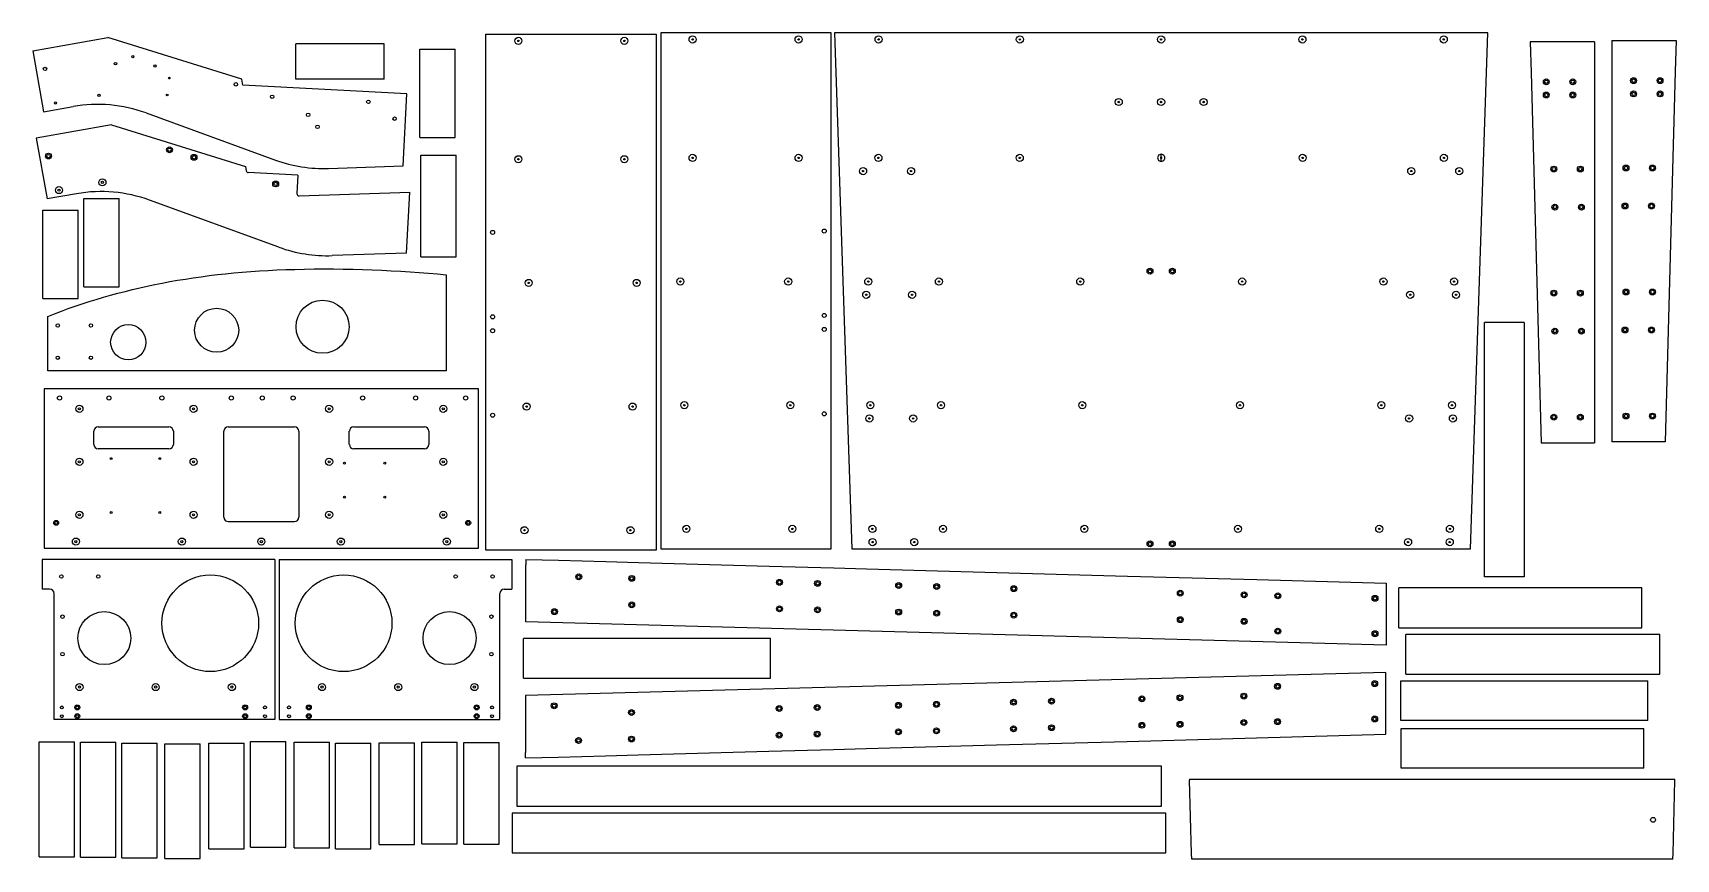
# Model space of a CAD drawing. Header units: millimetres. Extents: x 5 to 2368, y 8 to 1196.
import ezdxf

# ---------------------------------------------------------------- set-up
doc = ezdxf.new("R2010")
doc.units = ezdxf.units.MM

msp = doc.modelspace()

# ---------------------------------------------------------------- linework, layer by layer
at = {"color": 7, "linetype": 'Continuous', "lineweight": 25}
for p, q in [((4.6, 1170.3), (112.6, 1189.3)), ((305.2, 1129.5), (112.6, 1189.3)), ((655.8, 452.5), (655.8, 1194.2)), ((655.8, 1194.2), (900.9, 1194.2)), ((900.9, 1194.2), (900.9, 452.5)), ((907.5, 1196.2), (907.5, 454.5)), ((1152.6, 1196.2), (907.5, 1196.2)), ((1152.6, 454.5), (1152.6, 1196.2)), ((1157.2, 1196.2), (1182.5, 454.5)), ((2097, 1196.2), (1157.2, 1196.2)), ((2071.7, 454.5), (2097, 1196.2)), ((2250.1, 1183.4), (2165.6, 1183.4)), ((2250.1, 1183.4), (2250.1, 608.3)), ((2275.4, 1185), (2359.8, 1185)), ((2275.4, 1185), (2275.4, 609.9)), ((4.6, 1170.3), (20.1, 1082.7)), ((382.7, 1129.6), (382.7, 1180.4)), ((509.7, 1180.4), (382.7, 1180.4)), ((509.7, 1129.6), (509.7, 1180.4)), ((561, 1045.8), (561, 1172.8)), ((561, 1172.8), (611.8, 1172.8)), ((611.8, 1045.8), (611.8, 1172.8)), ((306.7, 1120.8), (305.2, 1129.5)), ((542.4, 1108.5), (306.7, 1120.8)), ((509.7, 1129.6), (382.7, 1129.6)), ((20.1, 1082.7), (62.6, 1090.2)), ((537, 1005), (542.4, 1108.5)), ((117.6, 1064), (9.6, 1045)), ((117.6, 1064), (310.2, 1004.2)), ((167.4, 1081.1), (353.4, 1013.4)), ((9.6, 1045), (25.1, 957.5)), ((561, 1045.8), (611.8, 1045.8)), ((562.7, 1020.3), (613.5, 1020.3)), ((562.7, 874.3), (562.7, 1020.3)), ((613.5, 874.3), (613.5, 1020.3)), ((310.2, 1004.2), (311.3, 998)), ((385.7, 991.6), (314.3, 995.4)), ((430, 1001.2), (537, 1005)), ((385.7, 991.6), (384.3, 965.1)), ((67.6, 965), (25.1, 957.5)), ((77.9, 831.3), (77.9, 958.3)), ((77.9, 958.3), (128.7, 958.3)), ((128.7, 831.3), (128.7, 958.3)), ((358.4, 888.1), (172.4, 955.8)), ((387.6, 961.8), (546.6, 967.3)), ((542, 879.7), (546.6, 967.3)), ((19, 814.5), (19, 941.5)), ((19, 941.5), (69.8, 941.5)), ((69.8, 814.5), (69.8, 941.5)), ((542, 879.7), (435, 875.9)), ((562.7, 874.3), (613.5, 874.3)), ((77.9, 831.3), (128.7, 831.3)), ((599.1, 848.5), (599.1, 710.2)), ((19, 814.5), (69.8, 814.5)), ((26, 710.2), (26, 788.6)), ((2149.1, 779.6), (2091.9, 779.6)), ((2091.9, 414.3), (2091.9, 779.6)), ((2149.1, 779.6), (2149.1, 414.3)), ((599.1, 710.2), (26, 710.2)), ((645.6, 684.6), (20.8, 684.6)), ((20.8, 684.6), (20.8, 455.3)), ((645.6, 455.3), (645.6, 684.6)), ((92.4, 604.5), (92.4, 623.6)), ((98.7, 629.9), (200.3, 629.9)), ((206.7, 623.6), (206.7, 604.5)), ((279.2, 499.8), (279.2, 623.6)), ((285.6, 629.9), (380.8, 629.9)), ((387.2, 623.6), (387.2, 499.8)), ((459.7, 604.5), (459.7, 623.6)), ((466.1, 629.9), (567.7, 629.9)), ((574, 623.6), (574, 604.5)), ((200.3, 598.2), (98.7, 598.2)), ((567.7, 598.2), (466.1, 598.2)), ((2173.7, 606.9), (2250.1, 606.9)), ((2250.1, 608.3), (2250.1, 606.9)), ((2275.4, 609.9), (2275.4, 608.4)), ((2351.7, 608.4), (2275.4, 608.4)), ((380.8, 493.4), (285.6, 493.4)), ((20.8, 455.3), (645.6, 455.3)), ((900.9, 452.5), (655.8, 452.5)), ((907.5, 454.5), (1152.6, 454.5)), ((1182.5, 454.5), (2071.7, 454.5)), ((352.7, 439.1), (18.1, 439.1)), ((18.1, 439.1), (18.1, 396.3)), ((352.7, 439.1), (352.7, 209)), ((358.6, 439.1), (358.6, 209)), ((358.6, 439.1), (693.2, 439.1)), ((693.2, 439.1), (693.2, 396.3)), ((713.4, 349.3), (713.4, 431.4)), ((2149.1, 414.3), (2091.9, 414.3)), ((28.8, 396.3), (18.1, 396.3)), ((35.2, 209), (35.2, 390)), ((676.1, 209), (676.1, 390)), ((682.4, 396.3), (693.2, 396.3)), ((1950.5, 397.2), (1950.5, 316.1)), ((2318.1, 398.1), (1969, 398.1)), ((1969, 341), (1969, 398.1)), ((2318.1, 341), (2318.1, 398.1)), ((1950.5, 316.1), (713.4, 349.3)), ((1969, 341), (2318.1, 341)), ((1978.8, 274.1), (1978.8, 331.2)), ((2344, 331.2), (1978.8, 331.2)), ((2344, 274.1), (2344, 331.2)), ((1065.4, 325.5), (710.3, 325.5)), ((710.3, 268.4), (710.3, 325.5)), ((1065.4, 268.4), (1065.4, 325.5)), ((710.3, 268.4), (1065.4, 268.4)), ((1950.1, 276.8), (713.1, 243.5)), ((1950.1, 195.7), (1950.1, 276.8)), ((1971.7, 264.6), (2326.9, 264.6)), ((1971.7, 207.4), (1971.7, 264.6)), ((1978.8, 274.1), (2344, 274.1)), ((2326.9, 207.4), (2326.9, 264.6)), ((713.1, 243.5), (713.1, 161.5)), ((352.7, 209), (35.2, 209)), ((358.6, 209), (676.1, 209)), ((2326.9, 207.4), (1971.7, 207.4)), ((1972.4, 139.1), (1972.4, 196.3)), ((1972.4, 196.3), (2321.4, 196.3)), ((2321.4, 139.1), (2321.4, 196.3)), ((13.8, 11.6), (13.8, 176.7)), ((13.8, 176.7), (64.6, 176.7)), ((64.6, 11.6), (64.6, 176.7)), ((73.3, 11.2), (73.3, 176.3)), ((73.3, 176.3), (124.1, 176.3)), ((124.1, 11.2), (124.1, 176.3)), ((132.5, 10), (132.5, 175.1)), ((132.5, 175.1), (183.3, 175.1)), ((183.3, 10), (183.3, 175.1)), ((194.2, 9), (194.2, 174.1)), ((194.2, 174.1), (245, 174.1)), ((245, 9), (245, 174.1)), ((257.9, 23.1), (257.9, 175)), ((257.9, 175), (308.7, 175)), ((308.7, 23.1), (308.7, 175)), ((317.7, 25.5), (317.7, 177.3)), ((317.7, 177.3), (368.5, 177.3)), ((368.5, 25.5), (368.5, 177.3)), ((380.5, 24.5), (380.5, 176.3)), ((380.5, 176.3), (431.3, 176.3)), ((431.3, 24.5), (431.3, 176.3)), ((440, 23.2), (440, 175)), ((440, 175), (490.8, 175)), ((490.8, 23.2), (490.8, 175)), ((502.4, 175.6), (553.2, 175.6)), ((502.4, 29.5), (502.4, 175.6)), ((553.2, 29.5), (553.2, 175.6)), ((563.8, 176.4), (614.6, 176.4)), ((563.8, 30.4), (563.8, 176.4)), ((614.6, 30.4), (614.6, 176.4)), ((624.5, 176), (675.3, 176)), ((624.5, 30), (624.5, 176)), ((675.3, 30), (675.3, 176)), ((700.5, 141.7), (700.5, 84.6)), ((1627.4, 141.7), (700.5, 141.7)), ((1627.4, 84.6), (1627.4, 141.7)), ((1667.9, 123.1), (2366, 123.1)), ((1667.9, 123.1), (1667.9, 121.7)), ((1670.8, 16.2), (1667.9, 121.7)), ((2321.4, 139.1), (1972.4, 139.1)), ((2363.2, 16.2), (2366, 121.7)), ((2366, 121.7), (2366, 123.1)), ((694, 74.2), (694, 17.1)), ((1633.8, 74.2), (694, 74.2)), ((700.5, 84.6), (1627.4, 84.6)), ((1633.8, 17.1), (1633.8, 74.2)), ((317.7, 25.5), (368.5, 25.5)), ((380.5, 24.5), (431.3, 24.5)), ((502.4, 29.5), (553.2, 29.5)), ((563.8, 30.4), (614.6, 30.4)), ((624.5, 30), (675.3, 30)), ((13.8, 11.6), (64.6, 11.6)), ((73.3, 11.2), (124.1, 11.2)), ((132.5, 10), (183.3, 10)), ((194.2, 9), (245, 9)), ((257.9, 23.1), (308.7, 23.1)), ((440, 23.2), (490.8, 23.2)), ((694, 17.1), (1633.8, 17.1)), ((1671, 8.3), (1670.8, 16.2)), ((2362.9, 8.3), (1671, 8.3)), ((2362.9, 8.3), (2363.2, 16.2))]:
    msp.add_line(p, q, dxfattribs=at)
at = {"color": 7, "linetype": 'Continuous', "lineweight": 25, "flags": 128}
for points in [[(2157.8, 1183.4), (2159, 1139.2), (2163.9, 962.4), (2168.8, 784.7), (2173.7, 606.9)], [(2367.6, 1185), (2366.4, 1140.8), (2361.5, 964), (2356.6, 786.2), (2351.7, 608.4)], [(713.4, 439.2), (760.4, 437.9), (828.6, 436), (875.6, 434.7), (1063.3, 429.5), (1156.2, 426.9), (1203.2, 425.6), (1390.9, 420.5), (1578.7, 415.3), (1764.6, 410.1), (1950.5, 405)], [(713.1, 153.7), (760, 155), (828.2, 156.8), (875.2, 158.1), (1063, 163.3), (1155.8, 165.9), (1202.8, 167.2), (1390.5, 172.4), (1578.3, 177.6), (1764.2, 182.7), (1950.1, 187.9)]]:
    msp.add_lwpolyline(points, dxfattribs=at)
at = {"color": 7, "linetype": 'Continuous', "lineweight": 25}
for centre, radius in [((702.8, 1184.7), 5.08), ((702.8, 1184.7), 0.992), ((855.2, 1184.7), 5.08), ((855.2, 1184.7), 0.992), ((953.3, 1186.7), 5.08), ((953.3, 1186.7), 0.992), ((1105.7, 1186.7), 5.08), ((1105.7, 1186.7), 0.992), ((1220.7, 1186.7), 5.08), ((1220.7, 1186.7), 0.992), ((1423.9, 1186.7), 5.08), ((1423.9, 1186.7), 0.992), ((1627.1, 1186.7), 5.08), ((1627.1, 1186.7), 0.992), ((1830.3, 1186.7), 5.08), ((1830.3, 1186.7), 0.992), ((2033.5, 1186.7), 5.08), ((2033.5, 1186.7), 0.992), ((148.4, 1162), 1.63), ((22.1, 1144.4), 2.46), ((123.6, 1151.9), 1.9), ((180.2, 1148.4), 1.63), ((200.9, 1131.2), 1.22), ((296.5, 1122.2), 2.46), ((2180.9, 1125.9), 4.22), ((2180.9, 1106.9), 4.22), ((2180.9, 1125.9), 2.46), ((2219, 1125.9), 4.22), ((2219, 1106.9), 4.22), ((2219, 1125.9), 2.46), ((2306.4, 1127.5), 4.22), ((2306.4, 1108.4), 4.22), ((2306.4, 1127.5), 2.46), ((2306.4, 1108.4), 2.46), ((2344.5, 1127.5), 4.22), ((2344.5, 1108.4), 4.22), ((2344.5, 1127.5), 2.46), ((2344.5, 1108.4), 2.46), ((37.2, 1095.4), 1.59), ((99.7, 1106.5), 1.59), ((197.9, 1106.9), 1.22), ((348.8, 1104.3), 2.46), ((487.1, 1097), 2.46), ((1566.2, 1096.8), 5.08), ((1566.2, 1096.8), 0.992), ((1627.1, 1096.8), 5.08), ((1627.1, 1096.8), 0.992), ((1688.1, 1096.8), 5.08), ((1688.1, 1096.8), 0.992), ((2180.9, 1106.9), 2.46), ((2219, 1106.9), 2.46), ((400.5, 1078.3), 2.46), ((414, 1061.1), 2.46), ((524.8, 1072.8), 2.46), ((27.1, 1019.1), 4.22), ((27.1, 1019.1), 2.46), ((201.1, 1028.1), 4.22), ((201.1, 1028.1), 2.46), ((236.3, 1017.2), 4.22), ((236.3, 1017.2), 2.46), ((702.8, 1014.5), 5.08), ((855.2, 1014.5), 5.08), ((953.3, 1016.5), 5.08), ((953.3, 1016.5), 0.992), ((1105.7, 1016.5), 5.08), ((1105.7, 1016.5), 0.992), ((1220.6, 1016.5), 5.08), ((1220.6, 1016.5), 0.992), ((1423.8, 1016.5), 5.08), ((1423.8, 1016.5), 0.992), ((1830.5, 1016.5), 5.08), ((1830.5, 1016.5), 0.992), ((2033.7, 1016.5), 5.08), ((2033.7, 1016.5), 0.992), ((702.8, 1014.5), 0.992), ((855.2, 1014.5), 0.992), ((1198.5, 997.4), 5.08), ((1198.5, 997.4), 0.992), ((1267.5, 997.4), 5.08), ((1267.5, 997.4), 0.992), ((1986.7, 997.4), 5.08), ((1986.7, 997.4), 0.992), ((2055.7, 997.4), 5.08), ((2055.7, 997.4), 0.992), ((2191.8, 1000.4), 4.22), ((2191.8, 1000.4), 2.46), ((2229.9, 1000.4), 4.22), ((2229.9, 1000.4), 2.46), ((2295.5, 1001.9), 4.22), ((2295.5, 1001.9), 2.46), ((2333.6, 1001.9), 4.22), ((2333.6, 1001.9), 2.46), ((42.2, 970.1), 5.08), ((42.2, 970.1), 1.59), ((104.7, 981.2), 5.08), ((104.7, 981.2), 1.59), ((353.8, 979), 4.22), ((353.8, 979), 2.46), ((2193.3, 945.7), 4.22), ((2193.3, 945.7), 2.46), ((2231.4, 945.7), 4.22), ((2231.4, 945.7), 2.46), ((2294.1, 947.3), 4.22), ((2294.1, 947.3), 2.46), ((2332.2, 947.3), 4.22), ((2332.2, 947.3), 2.46), ((665.8, 909.3), 2.9), ((1142.6, 911.3), 2.9), ((1611.1, 853.5), 4.22), ((1611.1, 853.5), 2.46), ((1643.2, 853.5), 4.22), ((1643.2, 853.5), 2.46), ((717.7, 836.7), 5.08), ((717.7, 836.7), 0.992), ((872.8, 836.7), 5.08), ((872.8, 836.7), 0.992), ((935.7, 838.7), 5.08), ((935.7, 838.7), 0.992), ((1090.8, 838.7), 5.08), ((1090.8, 838.7), 0.992), ((1205.9, 838.7), 5.08), ((1205.9, 838.7), 0.992), ((1307.5, 838.7), 5.08), ((1307.5, 838.7), 0.992), ((1510.7, 838.7), 5.08), ((1510.7, 838.7), 0.992), ((1743.6, 838.7), 5.08), ((1743.6, 838.7), 0.992), ((1946.8, 838.7), 5.08), ((1946.8, 838.7), 0.992), ((2048.4, 838.7), 5.08), ((2048.4, 838.7), 0.992), ((2295.5, 823.6), 4.22), ((2333.6, 823.6), 4.22), ((421.3, 773.7), 38.1), ((1203, 819.6), 5.08), ((1203, 819.6), 0.992), ((1269, 819.6), 5.08), ((1269, 819.6), 0.992), ((1985.2, 819.6), 5.08), ((1985.2, 819.6), 0.992), ((2051.2, 819.6), 5.08), ((2051.2, 819.6), 0.992), ((2191.8, 822.1), 4.22), ((2191.8, 822.1), 2.46), ((2229.9, 822.1), 4.22), ((2229.9, 822.1), 2.46), ((2295.5, 823.6), 2.46), ((2333.6, 823.6), 2.46), ((268.9, 768.6), 31.7), ((665.8, 787.9), 2.9), ((1142.6, 789.9), 2.9), ((40.4, 775.5), 2.41), ((88.1, 775.5), 2.41), ((141.9, 751.4), 25.4), ((665.8, 767.9), 2.9), ((1142.6, 769.9), 2.9), ((2193.3, 767.4), 4.22), ((2193.3, 767.4), 2.46), ((2231.4, 767.4), 4.22), ((2231.4, 767.4), 2.46), ((2294.1, 769), 4.22), ((2294.1, 769), 2.46), ((2332.2, 769), 4.22), ((2332.2, 769), 2.46), ((40.4, 729.2), 2.41), ((88.1, 729.2), 2.41), ((43, 671.2), 2.98), ((114, 671.2), 2.98), ((190.2, 671.2), 2.98), ((290, 671.2), 2.98), ((334.5, 671.2), 2.98), ((378.9, 671.2), 2.98), ((478.8, 671.2), 2.98), ((555, 671.2), 2.98), ((627, 671.2), 2.98), ((714.6, 658.9), 5.08), ((867, 658.9), 5.08), ((941.4, 660.9), 5.08), ((941.4, 660.9), 0.992), ((1093.8, 660.9), 5.08), ((1093.8, 660.9), 0.992), ((1208.9, 660.9), 5.08), ((1208.9, 660.9), 0.992), ((1310.5, 660.9), 5.08), ((1310.5, 660.9), 0.992), ((1513.7, 660.9), 5.08), ((1513.7, 660.9), 0.992), ((1740.5, 660.9), 5.08), ((1740.5, 660.9), 0.992), ((1943.7, 660.9), 5.08), ((1943.7, 660.9), 0.992), ((2045.3, 660.9), 5.08), ((2045.3, 660.9), 0.992), ((71.6, 655.7), 5.08), ((71.6, 655.7), 1.59), ((235.7, 655.7), 5.08), ((235.7, 655.7), 1.59), ((430.7, 655.7), 5.08), ((430.7, 655.7), 1.59), ((594.8, 655.7), 5.08), ((594.8, 655.7), 1.59), ((665.8, 646.5), 2.9), ((714.6, 658.9), 0.992), ((867, 658.9), 0.992), ((1142.6, 648.5), 2.9), ((1207.6, 641.8), 5.08), ((1207.6, 641.8), 0.992), ((1270.5, 641.8), 5.08), ((1270.5, 641.8), 0.992), ((1983.7, 641.8), 5.08), ((1983.7, 641.8), 0.992), ((2046.6, 641.8), 5.08), ((2046.6, 641.8), 0.992), ((2191.8, 643.8), 4.22), ((2191.8, 643.8), 2.46), ((2229.9, 643.8), 4.22), ((2229.9, 643.8), 2.46), ((2295.5, 645.3), 4.22), ((2295.5, 645.3), 2.46), ((2333.6, 645.3), 4.22), ((2333.6, 645.3), 2.46), ((71.6, 579.5), 5.08), ((71.6, 579.5), 1.59), ((117.1, 584.1), 1.35), ((187, 584.1), 1.35), ((235.7, 579.5), 5.08), ((235.7, 579.5), 1.59), ((430.7, 579.5), 5.08), ((430.7, 579.5), 1.59), ((452.6, 577.7), 1.35), ((510.6, 577.7), 1.35), ((594.8, 579.5), 5.08), ((594.8, 579.5), 1.59), ((452.6, 528.7), 1.35), ((510.6, 528.7), 1.35), ((71.6, 503.3), 5.08), ((71.6, 503.3), 1.59), ((117.1, 506.6), 1.35), ((187, 506.6), 1.35), ((235.7, 503.3), 5.08), ((235.7, 503.3), 1.59), ((430.7, 503.3), 5.08), ((430.7, 503.3), 1.59), ((594.8, 503.3), 5.08), ((594.8, 503.3), 1.59), ((38.2, 491.8), 3.54), ((38.2, 491.8), 2.15), ((630.7, 491.8), 3.54), ((630.7, 491.8), 2.15), ((711.6, 481.1), 5.08), ((711.6, 481.1), 0.992), ((864, 481.1), 5.08), ((864, 481.1), 0.992), ((944.4, 483.1), 5.08), ((944.4, 483.1), 0.992), ((1096.8, 483.1), 5.08), ((1096.8, 483.1), 0.992), ((1211.9, 483.1), 5.08), ((1211.9, 483.1), 0.992), ((1313.5, 483.1), 5.08), ((1313.5, 483.1), 0.992), ((1516.7, 483.1), 5.08), ((1516.7, 483.1), 0.992), ((1737.5, 483.1), 5.08), ((1737.5, 483.1), 0.992), ((1940.7, 483.1), 5.08), ((1940.7, 483.1), 0.992), ((2042.3, 483.1), 5.08), ((2042.3, 483.1), 0.992), ((66.5, 464.8), 5.08), ((66.5, 464.8), 1.59), ((218.9, 464.8), 5.08), ((218.9, 464.8), 1.59), ((333.2, 464.8), 5.08), ((333.2, 464.8), 1.59), ((447.5, 464.8), 5.08), ((447.5, 464.8), 1.59), ((599.9, 464.8), 5.08), ((599.9, 464.8), 1.59), ((1212.1, 464), 5.08), ((1212.1, 464), 0.992), ((1272, 464), 5.08), ((1272, 464), 0.992), ((1611.1, 461.5), 4.22), ((1611.1, 461.5), 2.46), ((1643.2, 461.5), 4.22), ((1643.2, 461.5), 2.46), ((1982.2, 464), 5.08), ((1982.2, 464), 0.992), ((2042.1, 464), 5.08), ((2042.1, 464), 0.992), ((45.6, 414.6), 2.46), ((98.7, 414.6), 2.46), ((259.8, 347.4), 69.5), ((451.5, 347.4), 69.5), ((612.6, 414.6), 2.46), ((665.7, 414.6), 2.46), ((789.6, 414), 4.22), ((789.6, 414), 2.46), ((865.8, 411.9), 4.22), ((865.8, 411.9), 2.46), ((1078.3, 406.2), 4.22), ((1078.3, 406.2), 2.46), ((1133, 404.7), 4.22), ((1133, 404.7), 2.46), ((1249.7, 401.6), 4.22), ((1249.7, 401.6), 2.46), ((1304.3, 400.1), 4.22), ((1304.3, 400.1), 2.46), ((1415.2, 397.1), 4.22), ((1415.2, 397.1), 2.46), ((1654.6, 390.7), 4.22), ((1654.6, 390.7), 2.46), ((1746.4, 388.2), 4.22), ((1746.4, 388.2), 2.46), ((1794.9, 386.9), 4.22), ((1794.9, 386.9), 2.46), ((1934.6, 383.2), 4.22), ((1934.6, 383.2), 2.46), ((47.2, 356.9), 2.46), ((107.4, 326), 38.1), ((603.9, 326), 38.1), ((664, 356.9), 2.46), ((754.7, 364.1), 4.22), ((754.7, 364.1), 2.46), ((865.8, 373.8), 4.22), ((865.8, 373.8), 2.46), ((1078.3, 368.1), 4.22), ((1078.3, 368.1), 2.46), ((1133, 366.6), 4.22), ((1133, 366.6), 2.46), ((1249.7, 363.5), 4.22), ((1249.7, 363.5), 2.46), ((1304.3, 362), 4.22), ((1304.3, 362), 2.46), ((1415.2, 359), 4.22), ((1415.2, 359), 2.46), ((1654.6, 352.6), 4.22), ((1654.6, 352.6), 2.46), ((1746.4, 350.1), 4.22), ((1746.4, 350.1), 2.46), ((1794.9, 336.1), 4.22), ((1794.9, 336.1), 2.46), ((1934.6, 332.4), 4.22), ((1934.6, 332.4), 2.46), ((47.2, 302.9), 2.46), ((664, 302.9), 2.46), ((71.7, 255.6), 5.08), ((181.2, 255.6), 5.08), ((290.8, 255.6), 5.08), ((420.5, 255.6), 5.08), ((530, 255.6), 5.08), ((639.6, 255.6), 5.08), ((1794.5, 256.7), 4.22), ((1934.2, 260.5), 4.22), ((1934.2, 260.5), 2.46), ((71.7, 255.6), 1.59), ((181.2, 255.6), 1.59), ((290.8, 255.6), 1.59), ((420.5, 255.6), 1.59), ((530, 255.6), 1.59), ((639.6, 255.6), 1.59), ((1414.9, 233.8), 4.22), ((1469.5, 235.3), 4.22), ((1469.5, 235.3), 2.46), ((1599.5, 238.8), 4.22), ((1599.5, 238.8), 2.46), ((1654.2, 240.3), 4.22), ((1654.2, 240.3), 2.46), ((1746, 242.7), 4.22), ((1746, 242.7), 2.46), ((1794.5, 256.7), 2.46), ((46.3, 226.4), 2.15), ((46.3, 213.7), 2.15), ((68.5, 226.4), 3.54), ((68.5, 213.7), 3.54), ((68.5, 226.4), 2.15), ((68.5, 213.7), 2.15), ((309.8, 226.4), 3.54), ((309.8, 213.7), 3.54), ((309.8, 226.4), 2.15), ((309.8, 213.7), 2.15), ((338.4, 226.4), 2.15), ((338.4, 213.7), 2.15), ((372.9, 226.4), 2.15), ((372.9, 213.7), 2.15), ((401.5, 226.4), 3.54), ((401.5, 213.7), 3.54), ((401.5, 226.4), 2.15), ((401.5, 213.7), 2.15), ((642.8, 226.4), 3.54), ((642.8, 213.7), 3.54), ((642.8, 226.4), 2.15), ((642.8, 213.7), 2.15), ((665, 226.4), 2.15), ((665, 213.7), 2.15), ((754.3, 228.8), 4.22), ((754.3, 228.8), 2.46), ((865.5, 219), 4.22), ((865.5, 219), 2.46), ((1077.9, 224.8), 4.22), ((1077.9, 224.8), 2.46), ((1132.6, 226.2), 4.22), ((1132.6, 226.2), 2.46), ((1249.3, 229.4), 4.22), ((1249.3, 229.4), 2.46), ((1304, 230.8), 4.22), ((1304, 230.8), 2.46), ((1414.9, 233.8), 2.46), ((1934.2, 209.7), 4.22), ((1077.9, 186.6), 4.22), ((1077.9, 186.6), 2.46), ((1132.6, 188.1), 4.22), ((1132.6, 188.1), 2.46), ((1249.3, 191.3), 4.22), ((1249.3, 191.3), 2.46), ((1304, 192.7), 4.22), ((1304, 192.7), 2.46), ((1414.9, 195.7), 4.22), ((1414.9, 195.7), 2.46), ((1469.5, 197.2), 4.22), ((1469.5, 197.2), 2.46), ((1599.5, 200.7), 4.22), ((1599.5, 200.7), 2.46), ((1654.2, 202.1), 4.22), ((1654.2, 202.1), 2.46), ((1746, 204.6), 4.22), ((1746, 204.6), 2.46), ((1794.5, 205.9), 4.22), ((1794.5, 205.9), 2.46), ((1934.2, 209.7), 2.46), ((789.3, 178.9), 4.22), ((789.3, 178.9), 2.46), ((865.5, 180.9), 4.22), ((865.5, 180.9), 2.46), ((2334.5, 64.7), 3.5)]:
    msp.add_circle(centre, radius, dxfattribs=at)
for centre, radius, start, end in [((97.9, 890.1), 203.2, 70, 100), ((1627, 1016.5), 5.08, 88.1704, 271.8296), ((1627, 1016.5), 0.992, 80.5889, 279.4111), ((1627.3, 1016.5), 5.08, 268.1704, 91.8296), ((1627.3, 1016.5), 0.992, 260.5889, 99.4111), ((314.4, 998.6), 3.18, 190, 267), ((422.9, 1204.3), 203.2, 250, 272), ((102.9, 764.8), 203.2, 70, 100), ((387.5, 964.9), 3.18, 177, 272), ((427.9, 1079), 203.2, 250, 272), ((98.7, 623.6), 6.35, 90, 180), ((200.3, 623.6), 6.35, 0, 90), ((285.6, 623.6), 6.35, 90, 180), ((380.8, 623.6), 6.35, 0, 90), ((466.1, 623.6), 6.35, 90, 180), ((567.7, 623.6), 6.35, 0, 90), ((98.7, 604.5), 6.35, 180, 270), ((200.3, 604.5), 6.35, 270, 0), ((466.1, 604.5), 6.35, 180, 270), ((567.7, 604.5), 6.35, 270, 0), ((285.6, 499.8), 6.35, 180, 270), ((380.8, 499.8), 6.35, 270, 0), ((28.8, 390), 6.35, 0, 90), ((682.4, 390), 6.35, 90, 180)]:
    msp.add_arc(centre, radius, start, end, dxfattribs=at)
for points, knots in [([(2165.6, 1183.4), (2165.2, 1183.4), (2164.5, 1183.4), (2163.3, 1183.4), (2162.2, 1183.4), (2161.1, 1183.4), (2160, 1183.4), (2158.9, 1183.4), (2158.2, 1183.4), (2157.8, 1183.4)], [0, 0, 0, 0, 0.143439, 0.286682, 0.429731, 0.572585, 0.715247, 0.857719, 1, 1, 1, 1]), ([(2359.8, 1185), (2360.2, 1185), (2361, 1185), (2362.1, 1185), (2363.2, 1185), (2364.4, 1185), (2365.5, 1185), (2366.6, 1185), (2367.3, 1185), (2367.6, 1185)], [0, 0, 0, 0, 0.143439, 0.286682, 0.429731, 0.572585, 0.715247, 0.857719, 1, 1, 1, 1]), ([(1627.1, 1017.5), (1627.1, 1017.7), (1627.1, 1018), (1627.1, 1018.3), (1627.1, 1019.4), (1627.1, 1020.5), (1627.1, 1021.6)], [0.000000267, 0.000000267, 0.000000267, 0.000000267, 0.001197663, 0.001197663, 0.001197663, 0.006238678, 0.006238678, 0.006238678, 0.006238678]), ([(1627.1, 1011.4), (1627.1, 1012.1), (1627.1, 1012.8), (1627.1, 1014.1), (1627.1, 1014.8), (1627.1, 1015.5)], [0, 0, 0, 0, 0.5, 0.5, 1, 1, 1, 1]), ([(26, 788.6), (130.6, 829.8), (242.2, 852.5), (455.4, 858.2), (531.7, 854.6), (599.1, 848.5)], [-56.493858, -56.493858, -56.493858, -56.493858, -25.561069, -25.561069, -9.082441, -9.082441, -9.082441, -9.082441]), ([(1950.5, 405), (1950.5, 404.6), (1950.5, 403.9), (1950.5, 402.8), (1950.5, 401.7), (1950.5, 400.6), (1950.5, 399.4), (1950.5, 398.3), (1950.5, 397.5), (1950.5, 397.2)], [0, 0, 0, 0, 0.142277, 0.284745, 0.427405, 0.57026, 0.713309, 0.856556, 1, 1, 1, 1]), ([(1950.1, 187.9), (1950.1, 188.2), (1950.1, 189), (1950.1, 190.1), (1950.1, 191.2), (1950.1, 192.3), (1950.1, 193.4), (1950.1, 194.5), (1950.1, 195.3), (1950.1, 195.7)], [0, 0, 0, 0, 0.142277, 0.284745, 0.427405, 0.57026, 0.713309, 0.856556, 1, 1, 1, 1])]:
    msp.add_open_spline(points, degree=3, knots=knots, dxfattribs=at)
for points in [[(713.4, 439.2), (713.4, 438.8), (713.4, 438.4), (713.4, 438)], [(713.4, 438), (713.4, 435.9), (713.4, 433.6), (713.4, 431.4)], [(713.1, 154.8), (713.1, 157), (713.1, 159.2), (713.1, 161.5)], [(713.1, 153.7), (713.1, 154), (713.1, 154.4), (713.1, 154.8)]]:
    msp.add_open_spline(points, degree=3, dxfattribs=at)

doc.saveas('drawing.dxf')
